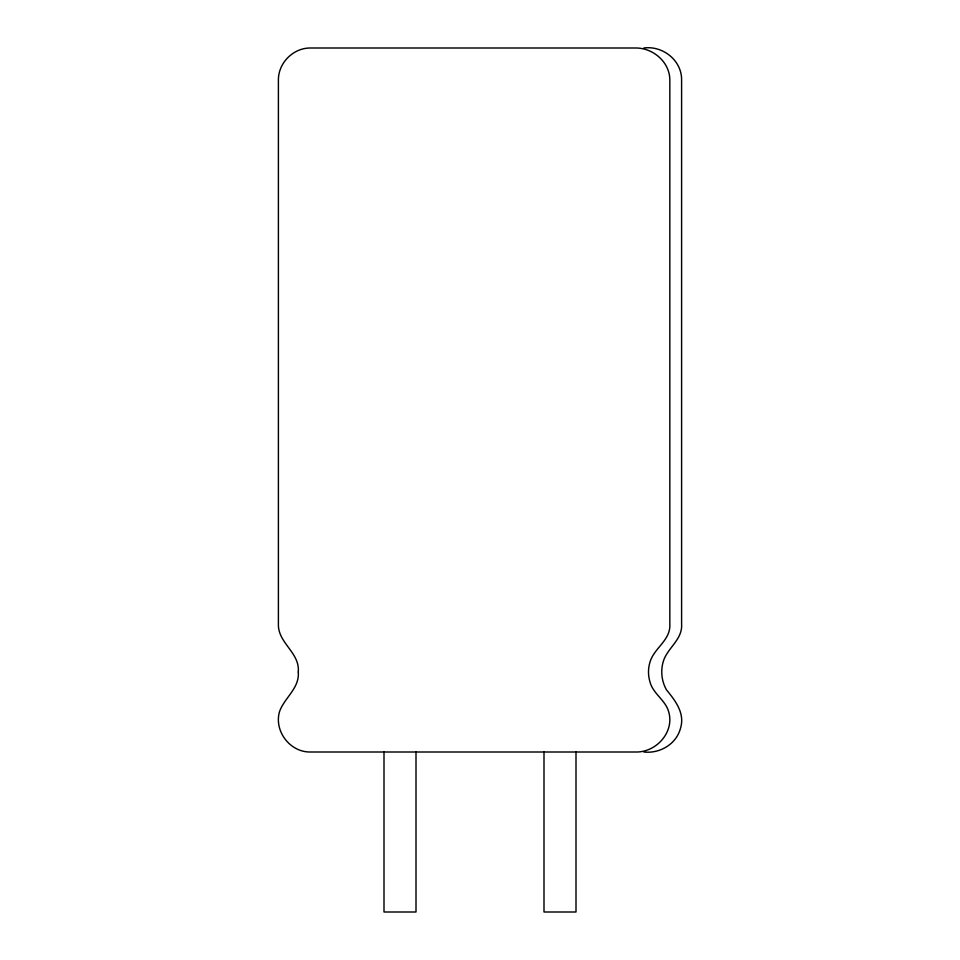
<?xml version="1.0" encoding="UTF-8"?>
<svg xmlns="http://www.w3.org/2000/svg" width="960" height="960" viewBox="0 0 960 960"><rect width="100%" height="100%" fill="white"/><g stroke="black" fill="none" stroke-linecap="round" stroke-linejoin="round"><path stroke-width="1.44" d="M643.824 48C662.76 45.42 681.888 60.408 681.6 80.004L681.6 624C682.776 640.128 666.432 648.288 662.94 662.712C660.54 671.82 661.848 681.768 666.528 689.94C675.396 700.716 685.152 713.328 680.508 728.28C676.356 744.228 659.76 753.816 643.824 752.004M576 752.004L576 912L543.996 912L543.996 752.004M416.004 752.004L416.004 912L384 912L384 752.004M298.284 672C299.676 688.332 284.304 697.8 279.492 711.72C273.876 731.196 290.136 752.376 310.404 752.004L635.496 752.004C656.028 752.664 674.784 732.204 668.664 711.72C665.328 699.756 652.596 693.552 649.812 681.288A33.54 33.54 0 0 1 649.812 662.712C653.628 648.108 670.908 640.5 669.828 624L669.828 80.004C669.792 61.992 652.98 47.796 635.496 48L310.404 48C293.268 47.892 278.292 62.868 278.4 80.004L278.4 624C277.68 642.96 300.072 652.596 298.284 672"/></g></svg>
